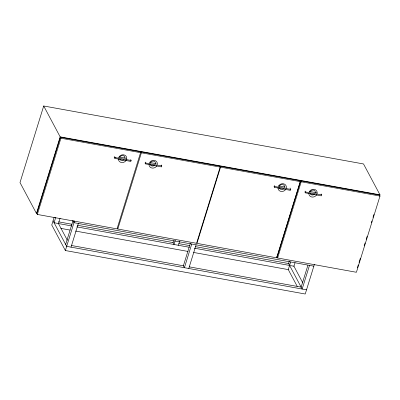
<?xml version="1.0" encoding="UTF-8"?>
<svg xmlns="http://www.w3.org/2000/svg" width="400" height="400" viewBox="0 0 400 400"><rect width="100%" height="100%" fill="white"/><g stroke="black" fill="none" stroke-linecap="round" stroke-linejoin="round"><path stroke-width="0.6" d="M43.705 105.99L20 182.565L36.465 213.44L60.165 136.865L43.705 105.99L363.515 163.955L379.98 194.83L379.61 196.015M60.37 137.2L60.915 138.22L140.62 152.665L140.075 151.645L60.37 137.2L36.775 213.42L37.32 214.445L117.025 228.89L140.835 151.78L219.625 166.06L220.165 167.08L196.57 243.305L117.78 229.025L117.24 228.005M37.32 214.445L60.915 138.22M54.155 217.295L51.765 225.02L65.37 250.535L305.23 294.01L314.405 264.375M55.725 217.43L54.08 222.755L71.965 226M60.09 218.22L58.44 223.545L67.405 240.355M65.645 244.445L72.97 220.78M65.37 250.535L74.545 220.9M71.025 247.15L78.35 223.485M130.635 159.525L131.13 160.46L130.83 161.435L114.885 158.395L115.14 157.56L114.64 156.625M117.78 229.025L141.375 152.8L140.835 151.78M161.255 165L161.755 165.935L161.45 166.91L145.505 163.87L145.765 163.035L145.265 162.1M173.535 240.805L172.985 242.58L174.01 244.495L175.29 240.35M178.37 245.285L179.65 241.14M190.355 243.305L183.395 265.785L184.415 267.7L191.74 244.035M188.775 268.49L196.1 244.825M220.53 167.15L196.935 243.37L276.64 257.82L300.235 181.595L299.69 180.575L219.985 166.125L220.53 167.15L300.235 181.595M290 187.985L290.745 189.385L290.445 190.36L274.495 187.325L274.755 186.49L274.255 185.555M300.665 180.75L277.07 256.975L277.615 257.995L356.405 272.275L380 196.05L379.455 195.03L300.665 180.75L301.21 181.77L277.615 257.995M321.085 193.965L321.585 194.905L321.285 195.875L305.335 192.84L305.595 192.005L305.095 191.07M289.29 261.16L288.555 263.525L302.16 289.04L309.49 265.375M297.245 286.425L288.285 269.615L290.675 261.89M295.035 262.68L293.935 266.23L194.295 248.17M307.92 265.235L301.14 287.13L189.26 266.85M357.375 267.84L358.295 264.87M359.03 262.5L360.315 258.345M364.175 245.88L365.095 242.91M366.195 239.35L367.115 236.38M371.34 222.73L371.895 220.945M372.995 217.385L373.915 214.42M60.165 136.865L379.98 194.83M141.375 152.8L220.165 167.08M301.21 181.77L380 196.05M150.345 162.6L156.265 163.675M309.585 191.46L316.69 192.75M119.13 157.015L126.24 158.305M278.745 185.945L285.26 187.125M145.765 163.035L161.755 165.935M305.595 192.005L321.585 194.905M115.14 157.56L131.13 160.46M274.755 186.49L290.745 189.385M276.475 256.94L277.705 257.16M313.85 266.165L73.99 222.69L72.835 220.52M58.58 221.845L72.075 224.29M77.595 225.29L173.295 242.635M178.815 243.635L189.855 245.635M195.38 246.635L289.235 263.65M76.88 226.89L189.375 247.28M60.835 228.39L70.055 230.065M75.59 231.065L188.085 251.455M193.615 252.455L288.285 269.615M71.235 245.46L183.73 265.85M306.525 289.83L66.665 246.36L53.06 220.845M304.84 191.905L305.335 192.84M274 186.39L274.495 187.325M293.785 265.945L302.76 282.775M145.005 162.935L145.505 163.87M114.135 156.99L114.885 158.395M309.18 192.055A4.275 3.785 -28.1 0 1 314.425 189.39A4.275 3.785 -28.1 0 1 317.03 193.9M316.695 194.68A4.275 3.785 -28.1 0 1 311.845 197.005A4.275 3.785 -28.1 0 1 308.875 193.265M310.245 191.825A2.715 2.405 -28.1 0 1 313.31 190.08A2.715 2.405 -28.1 0 1 315.335 192.48M314.515 194.155A2.715 2.405 -28.1 0 1 310.115 193.355M278.36 186.47A4.275 3.785 -28.1 0 1 283.605 183.805A4.275 3.785 -28.1 0 1 286.21 188.315M285.65 189.46A4.275 3.785 -28.1 0 1 280.82 191.375A4.275 3.785 -28.1 0 1 278.055 187.675M279.33 186.49A2.715 2.405 -28.1 0 1 282.625 184.52A2.715 2.405 -28.1 0 1 284.415 187.415M283.485 188.755A2.715 2.405 -28.1 0 1 279.48 188.24M279.375 188.01A2.715 2.405 -28.1 0 1 279.295 187.77M149.345 163.085A4.275 3.785 -28.1 0 1 154.385 160.38A4.275 3.785 -28.1 0 1 157.3 164.53M156.865 165.71A4.275 3.785 -28.1 0 1 152.015 168.035A4.275 3.785 -28.1 0 1 149.04 164.295M150.315 163.11A2.715 2.405 -28.1 0 1 153.48 161.115A2.715 2.405 -28.1 0 1 155.465 163.775M154.47 165.375A2.715 2.405 -28.1 0 1 150.36 164.63M118.6 157.935A4.275 3.785 -28.1 0 1 123.785 154.835A4.275 3.785 -28.1 0 1 126.595 159.385M126.265 160.165A4.275 3.785 -28.1 0 1 121.625 162.525A4.275 3.785 -28.1 0 1 118.43 159.155M119.81 157.31A2.715 2.405 -28.1 0 1 123.01 155.59A2.715 2.405 -28.1 0 1 124.865 158.225M123.87 159.825A2.715 2.405 -28.1 0 1 119.76 159.08"/></g></svg>
